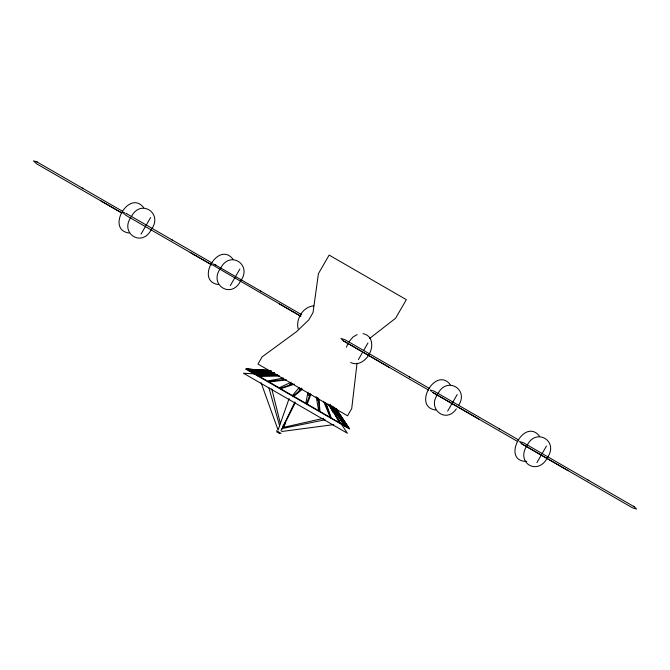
<?xml version="1.0" encoding="UTF-8"?>
<svg xmlns="http://www.w3.org/2000/svg" width="670" height="670" viewBox="0 0 670 670"><rect width="100%" height="100%" fill="white"/><g stroke="black" fill="none" stroke-linecap="round" stroke-linejoin="round"><path stroke-width="1" d="M307.991 392.193L305.796 403.307L293.787 396.364L302.589 389.069M309.205 393.633L308.82 395.585L309.54 393.659M357.043 363.249L351.725 408.566L347.554 415.785L257.967 364.061L262.137 356.842L296.559 331.65L308.811 319.883L313.041 312.555L318.418 273.67L329.146 255.094L406.338 299.658L395.61 318.242L369.513 338.534M346.44 347.194L347.965 343.442M278.033 430.132L289.113 398.566M306.408 404.06L310.369 393.608M310.88 394.396L307.203 404.111L318.685 410.743L316.173 396.69M130.977 217.206C119.503 233.328 141.973 247.741 151.144 229.802M151.613 229.123C163.078 213.001 140.616 198.588 131.446 216.527M220.229 268.737C208.764 284.859 231.225 299.272 240.396 281.333M240.865 280.655C252.339 264.533 229.869 250.119 220.698 268.059M369.312 353.861C373.039 347.705 373.014 337.328 365.343 334.322M437.217 394.973C427.326 409.203 446.17 424.035 456.345 408.876M458.573 405.392C469.293 389.186 446.722 376.155 438.046 393.541M526.838 445.759C515.682 463.213 537.926 476.06 547.474 457.669M547.826 456.923C558.554 440.718 535.975 427.686 527.307 445.073M280.948 430.634L294.951 401.933M281.769 429.671L295.219 402.921M141.06 234.065L150.616 217.516M230.312 285.596L239.868 269.047M358.408 359.547L362.704 352.102M363.659 350.444L367.956 342.998M447.661 411.078L452.443 402.804M452.92 401.975L457.216 394.529M536.921 462.61L546.469 446.061M348.794 342.01L352.847 337.169L357.152 334.556M368.961 354.606C365.56 360.812 357.688 366.23 350.653 362.487M299.138 387.612L292.363 395.551L280.638 388.776L294.415 384.128M300.47 388.424L299.13 389.99L301.45 388.072M292.798 396.204L301.475 389.019M291.274 382.151L279.214 387.796L269.131 381.975L286.408 379.865M291.45 383.65L289.624 384.505L292.564 383.516M279.516 388.533L292.966 383.994M283.41 427.385L323.71 418.306M282.447 428.482L325.109 419.78M283.427 378.039L267.506 381.037L259.139 376.205L278.804 375.979M281.668 431.514L333.777 424.613M267.464 381.582L284.675 379.48M313.795 305.897C303.175 306.55 295.704 318.861 298.125 328.828M526.712 461.379C500.582 461.697 524.032 416.363 539.593 436.262M277.455 374.505L257.858 375.468L246.945 369.162L268.653 370.502M255.446 374.078L274.089 373.207M259.072 374.187L274.39 373.466M258.67 374.681L275.412 374.304M257.473 375.803L279.114 375.56M250.94 371.473L270.73 371.942M249.458 370.619L270.923 371.222M248.645 370.711L271.333 371.347M129.134 233.009C105.374 229.894 129.159 188.689 143.732 207.717M218.387 284.541C194.627 281.425 218.412 240.22 232.993 259.248M250.136 371.012L270.923 371.783M435.734 410.023C411.975 406.908 435.76 365.711 450.341 384.731M250.203 371.616L274.172 372.704M251.786 371.959L274.415 372.989M268.754 370.56L246.769 369.07M270.219 374.882L243.453 373.232L347.361 433.222L327.998 403.993M269.382 370.468L245.639 368.977L349.539 428.968L336.248 408.993M246.166 369.279L271.208 370.996M247.565 369.522L271.074 371.13M363.04 333.61L364.572 334.087M124.612 212.666L122.752 212.465L125.885 215.33L211.611 264.826M212.968 263.921L214.928 264.667M36.414 161.604L33.5 160.934L36.624 163.798L121.973 213.077M37.545 162.199L36.615 161.721L122.895 211.477M82.1 187.977L83.03 188.463M126.806 213.73L125.876 213.253L212.147 263.009M100.952 200.933L121.496 212.75M171.361 239.508L172.291 239.994M216.058 265.261L215.129 264.784L301.785 314.758M190.205 252.464L211.645 264.792M260.613 291.04L261.543 291.525M279.457 303.996L300.897 316.324L212.423 264.859M429.495 388.491L345.058 339.74L341.005 338.467L343.048 340.661M518.747 440.022L434.311 391.272L430.266 389.999L431.371 391.498M428.574 390.091L343.249 340.779L389.613 367.596M517.826 441.622L432.51 392.31L478.874 419.127M340.41 423.13L343.886 425.132L331.675 406.053M348.894 428.029L336.047 408.876M284.256 423.256L285.738 424.11M283.1 425.257L284.583 426.12M283.276 426.447L284.583 427.209M276.509 430.735L281.04 433.348M276.785 431.907L279.884 433.691M633.376 506.202L634.256 506.763L523.572 442.803L519.518 441.53L521.562 443.724M587.892 479.938L588.771 480.499M568.127 470.658L521.763 443.842L632.455 507.801L636.5 509.066L634.457 506.88M498.639 428.406L499.519 428.968M409.378 376.875L410.258 377.436M335.595 408.7L349.011 428.658M334.958 408.013L348.107 427.569L344.723 425.618L333.342 406.941M336.315 409.135L348.953 428.222L346.298 426.69L335.025 408.365M332.044 406.121L344.975 426.329M334.188 407.41L336.96 411.832L334.271 407.46M333.618 406.991L345.812 426.405L340.209 423.172L331.692 406.682M335.176 408.775L346.532 427.226M330.159 404.864L332.596 409.311L330.26 404.797M329.883 405.333L339.397 422.703L331.231 417.988L326.131 403.399M331.273 406.313L340.184 423.566M329.313 405.09L333.091 412.435M324.984 402.745L326.139 405.584L325.143 402.729M323.56 401.221L330.142 417.36L319.975 411.489L319.021 399.194M261.082 382.721L277.782 429.227M325.519 402.737L330.938 418.222M268.904 387.796L279.65 425.927M271.752 388.751L280.437 423.758M317.496 397.905L318.032 400.903L317.798 397.913M318.384 398.231L319.423 411.573"/></g></svg>
